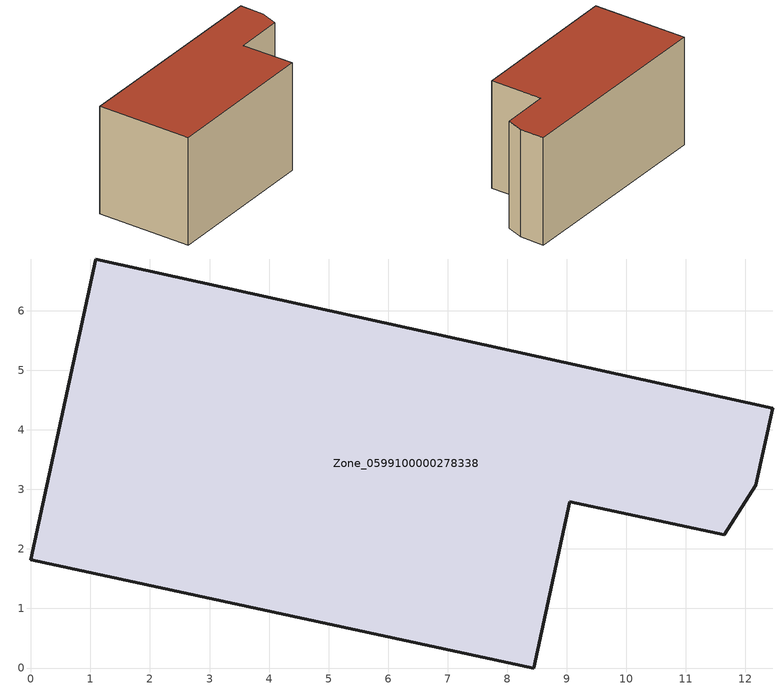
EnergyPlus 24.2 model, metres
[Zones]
Zone_0599100000278338
 floor ground (C_G): 0,1.82 1.09,6.87 12.46,4.36 12.18,3.07 11.65,2.24 9.05,2.79 8.45,0 z0
 wall outside (C_F): 1.09,6.87 0,1.82 8.45,0 9.05,2.79 11.65,2.24 12.18,3.07 12.46,4.36 1.09,6.87 z0:5.93
 roof outside (C_R): 12.18,3.07 12.46,4.36 1.09,6.87 0,1.82 8.45,0 9.05,2.79 11.65,2.24 z5.93
[BUILDING]
Pand.0599100000278338: North Axis=0; Terrain=City; Loads Convergence Tolerance Value=0.04; Temperature Convergence Tolerance Value=0.4; Solar Distribution=FullExterior; Maximum Number of Warmup Days=25; Minimum Number of Warmup Days=1
[Site:Location]
Rotterdam.The.Hague.AP_ZH_NLD Design_Conditions: Latitude=51.96; Longitude=4.45; Time Zone=1; Elevation=-4.5
[SITE:GROUNDTEMPERATURE:BUILDINGSURFACE]
18, 18, 18, 18, 18, 18, 18, 18, 18, 18, 18, 18
[MATERIAL] Thermal Absorptance=0.9; Solar Absorptance=0.7; Visible Absorptance=0.7
Name | Roughness | Thickness | Conductivity | Density | Specific Heat
G.TI.1975-1991 | MediumSmooth | 0.15 | 0.288461 | 540 | 1210
F.TI.1975-1991 | Rough | 0.3 | 0.230769 | 1920 | 840
R.TI.1975-1991 | MediumRough | 0.2 | 0.153846 | 1500 | 1000
[CONSTRUCTION]
C_G: G.TI.1975-1991
C_F: F.TI.1975-1991
C_R: R.TI.1975-1991
[ZONE]
Zone_0599100000278338: Type=1; Multiplier=1; Ceiling Height=Autocalculate; Volume=Autocalculate; Floor Area=autocalculate; Part of Total Floor Area=Yes
[ZONEINFILTRATION:DESIGNFLOWRATE]
Infil_Zone_0599100000278338: Zone or ZoneList or Space or SpaceList=Zone_0599100000278338; Schedule=AlwaysOn; Design Flow Rate Calculation Method=Flow/Area; Flow Rate per Floor Area=0.003; Constant Term Coefficient=1; Temperature Term Coefficient=0; Velocity Term Coefficient=0; Velocity Squared Term Coefficient=0
[HVACTEMPLATE:ZONE:IDEALLOADSAIRSYSTEM]
Zone_0599100000278338: Maximum Heating Supply Air Temperature=50; Minimum Cooling Supply Air Temperature=13; Maximum Heating Supply Air Humidity Ratio=0.0156; Minimum Cooling Supply Air Humidity Ratio=0.0077; Heating Limit=NoLimit; Cooling Limit=NoLimit; Dehumidification Control Type=ConstantSensibleHeatRatio; Cooling Sensible Heat Ratio=0.7; Dehumidification Setpoint=60; Humidification Control Type=None; Humidification Setpoint=30; Outdoor Air Method=None; Outdoor Air Flow Rate per Person=0.00944; Outdoor Air Flow Rate per Zone Floor Area=0; Outdoor Air Flow Rate per Zone=0; Demand Controlled Ventilation Type=None; Outdoor Air Economizer Type=NoEconomizer; Heat Recovery Type=None; Sensible Heat Recovery Effectiveness=0.7; Latent Heat Recovery Effectiveness=0.65
[ZONECONTROL:THERMOSTAT]
ThermostatControl_Zone_0599100000278338: Zone or ZoneList=Zone_0599100000278338; Control Type Schedule=DualSetpointControlType; Control 1=Thermostat_Zone_0599100000278338; Temperature Difference Between Cutout And Setpoint=0
[THERMOSTATSETPOINT:DUALSETPOINT]
Thermostat_Zone_0599100000278338: Heating Setpoint Temperature Schedule=HeatingSetpoint_Zone_0599100000278338; Cooling Setpoint Temperature Schedule=CoolingSetpoint_Zone_0599100000278338
[SCHEDULE:COMPACT]
HeatingSetpoint_Zone_0599100000278338: Through: 12/31, For: AllDays, Until: 24:00, 21
CoolingSetpoint_Zone_0599100000278338: Through: 12/31, For: AllDays, Until: 24:00, 24
DualSetpointControlType: Through: 12/31, For: AllDays, Until: 24:00, 4
AlwaysOn: Through: 12/31, For: AllDays, Until: 24:00, 1
